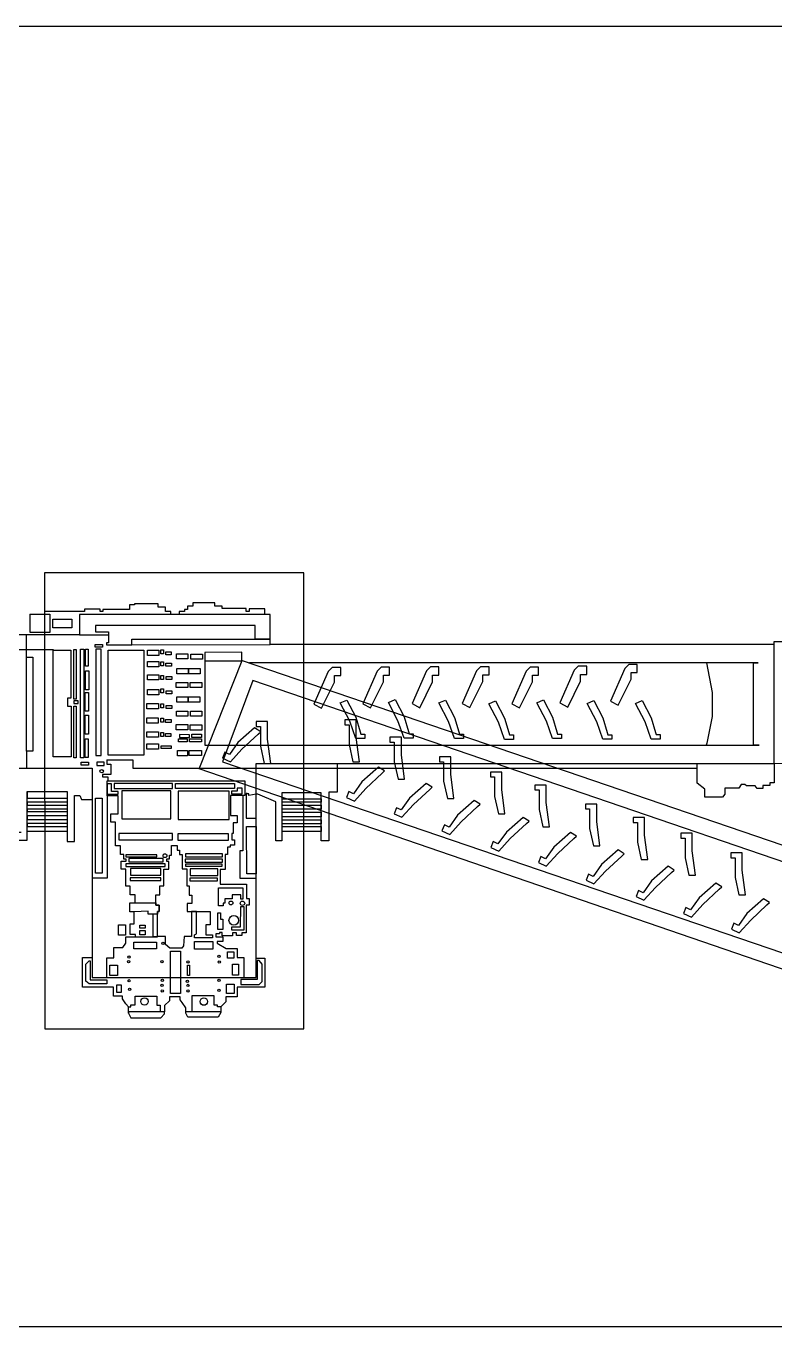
# Model space of a CAD drawing. Header units: millimetres. Extents: x 3191 to 879702, y -27549 to 222194.
# Drawn here: x 12167 to 20360, y 18476 to 32706 of the extents above; entities that cross this region are included whole.
import ezdxf

# ---------------------------------------------------------------- set-up
doc = ezdxf.new("R2010")
doc.units = ezdxf.units.MM
doc.header["$MEASUREMENT"] = 0
picture_1 = doc.add_image_def('image1.png', size_in_pixel=(959, 552))

msp = doc.modelspace()

# ---------------------------------------------------------------- linework, layer by layer
for points in [[(12375.1145, 21735.87913), (15206.50316, 21735.87913), (15206.50316, 26724.30352), (12370.9355, 26724.30352), (12375.1145, 21735.87913)], [(14836.61486, 26267.4621), (14780.62098, 26267.4621), (14780.62098, 26330.99884), (14607.73254, 26330.99884), (14607.73254, 26300.33207), (14577.0709, 26300.33207), (14577.0709, 26333.78066), (14313.58272, 26333.78066), (14313.58272, 26361.02023), (14233.73568, 26361.02023), (14233.73568, 26396.80555), (13990.97815, 26396.80555), (13990.97815, 26360.1523), (13933.34084, 26360.1523), (13933.34084, 26323.4768), (13901.03577, 26323.4768), (13901.03577, 26302.53527), (13843.39847, 26302.53527), (13843.39847, 26267.4621), (13750.82661, 26267.4621), (13750.82661, 26302.53527), (13694.05798, 26302.53527), (13694.05798, 26350.53834), (13612.84924, 26350.53834), (13612.84924, 26385.45573), (13354.36177, 26385.45573), (13354.36177, 26375.86401), (13299.33047, 26375.86401), (13299.33047, 26323.4768), (13008.23272, 26323.4768), (13008.23272, 26300.7549), (12978.53366, 26300.7549), (12978.53366, 26327.81644), (12807.38256, 26327.81644), (12807.38256, 26303.35869), (12371.28814, 26303.35869)], [(3420.57787, 26048.23251), (3420.57787, 24540.68697), (3651.15057, 24540.68697), (3651.15057, 24586.95418), (11924.32268, 24586.95418), (12382.15775, 24586.95418), (12889.3191, 24586.95418), (12889.3191, 22299.52014), (14684.71532, 22299.52014), (14684.71532, 24639.65296), (20350.82645, 24639.65296), (20350.82645, 25942.47889), (14836.61486, 25942.47889), (14836.61486, 26267.4621), (12752.35126, 26267.4621), (12752.35126, 26044.87208), (3691.0154, 26044.87208), (3691.0154, 26094.54423), (3421.51697, 26094.54423), (3420.57787, 26048.23251)], [(12209.03454, 26272.69192), (12429.08931, 26272.69192), (12429.08931, 26072.77928), (12213.40135, 26072.77928), (12213.40135, 26272.69192)], [(20350.82645, 25942.47889), (20350.82645, 25972.85635), (23845.50195, 25972.85635), (23845.50195, 26259.71751), (25086.92266, 26259.71751), (25086.92266, 26066.32546), (25040.15545, 26066.32546), (25040.15545, 22420.60716), (24948.54617, 22420.60716), (24917.93149, 22420.60716), (24917.93149, 22373.8726), (23855.45641, 22373.8726), (23855.45641, 24634.35637), (20350.82645, 24639.65296)], [(12174.02956, 25803.43245), (12174.02956, 26044.87208)], [(12752.35126, 26044.87208), (13071.17595, 26044.87208), (13071.17595, 25959.6594), (13046.43064, 25959.6594), (13046.43064, 25938.31729), (13325.88354, 25938.31729), (13325.88354, 25999.91788), (14836.61486, 25999.91788), (14675.81734, 25999.91788), (14675.81734, 26147.06497), (12926.34314, 26147.06497), (12926.34314, 26079.70045), (13070.16642, 26079.70045), (13071.17595, 26044.87208)], [(13325.88354, 25938.31729), (14836.61486, 25942.47889)], [(11962.75537, 25885.10665), (12465.03339, 25885.10665), (12465.03339, 25880.32193)], [(12465.03339, 25880.32193), (12657.71338, 25880.32193), (12657.71338, 25355.13677), (12621.67539, 25355.13677), (12621.67539, 25265.07261), (12660.48373, 25265.07261), (12660.48373, 24711.42388), (12463.64822, 24711.42388), (12465.03339, 25880.32193)], [(14059.73259, 24580.57214), (14530.23325, 25766.82371), (24726.77754, 22283.65265), (24758.51914, 22367.39653), (24998.57676, 22287.10211), (24544.12245, 20905.69536), (24328.36406, 20966.5393), (24358.62658, 21043.13946), (14059.73259, 24580.57214)], [(14122.42877, 25854.43988), (14122.42877, 25762.5731), (14528.54734, 25762.5731), (14528.54734, 25858.06737), (14122.42877, 25854.43988)], [(14122.42877, 25762.5731), (14122.42877, 24839.00922), (20187.39945, 24839.00922), (20124.31536, 24839.00922), (20124.31536, 25738.82749), (20176.64675, 25738.82749), (14612.18868, 25738.82749)], [(15401.08483, 25244.95449), (15541.85602, 25528.23267), (15541.85602, 25602.29582), (15609.4478, 25602.29582), (15609.4478, 25690.2458), (15516.85247, 25690.2458), (15473.32515, 25646.73816), (15316.80054, 25289.39683), (15401.08483, 25244.95449)], [(15935.59748, 25247.73631), (16076.36867, 25531.01449), (16076.36867, 25605.07764), (16143.96045, 25605.07764), (16143.96045, 25693.02762), (16051.36512, 25693.02762), (16007.8378, 25649.51998), (15851.31319, 25292.17865), (15935.59748, 25247.73631)], [(16474.75868, 25249.60569), (16615.52987, 25532.88387), (16615.52987, 25606.94702), (16683.12165, 25606.94702), (16683.12165, 25694.89701), (16590.52632, 25694.89701), (16546.999, 25651.38936), (16390.47439, 25294.04803), (16474.75868, 25249.60569)], [(17023.80391, 25252.29849), (17164.57511, 25535.57667), (17164.57511, 25609.63982), (17232.16688, 25609.63982), (17232.16688, 25697.58981), (17139.57155, 25697.58981), (17096.04423, 25654.08216), (16939.51962, 25296.74083), (17023.80391, 25252.29849)], [(17566.69803, 25247.64729), (17707.46923, 25530.92547), (17707.46923, 25604.98862), (17775.06101, 25604.98862), (17775.06101, 25692.93861), (17682.46567, 25692.93861), (17638.93836, 25649.43096), (17482.41374, 25292.08963), (17566.69803, 25247.64729)], [(18092.85269, 25256.94969), (18233.62389, 25540.22788), (18233.62389, 25614.29102), (18301.21566, 25614.29102), (18301.21566, 25702.24101), (18208.62033, 25702.24101), (18165.09301, 25658.73336), (18008.5684, 25301.39203), (18092.85269, 25256.94969)], [(18645.09086, 25277.15683), (18785.86206, 25560.43501), (18785.86206, 25634.49815), (18853.45384, 25634.49815), (18853.45384, 25722.44814), (18760.8585, 25722.44814), (18717.33119, 25678.94049), (18560.80657, 25321.59917), (18645.09086, 25277.15683)], [(20176.64675, 25738.82749), (19611.56637, 25738.82749), (19672.67835, 25416.44806), (19672.67835, 25153.26574), (19613.96107, 24862.35425), (19609.24914, 24839.00922)], [(24214.73287, 21281.70825), (24518.81368, 22170.66629), (14648.98254, 25548.66235), (14316.54089, 24657.43434), (24214.73287, 21281.70825)], [(15604.07145, 25301.72585), (15677.43869, 25333.7279), (15774.70605, 25144.38618), (15821.87238, 24985.46643), (15829.03925, 24961.31874), (15874.2742, 24961.31874), (15874.2742, 24911.53681), (15775.26951, 24911.53681), (15708.31163, 25100.72275), (15604.07145, 25301.72585)], [(16132.08082, 25305.82069), (16205.44807, 25337.82273), (16302.71542, 25148.48101), (16349.88176, 24989.56126), (16357.04863, 24965.41358), (16402.28358, 24965.41358), (16402.28358, 24915.63164), (16303.27888, 24915.63164), (16236.321, 25104.81758), (16132.08082, 25305.82069)], [(16682.98078, 25301.12498), (16756.34803, 25333.12702), (16853.61538, 25143.7853), (16900.78172, 24984.86555), (16907.94859, 24960.71787), (16953.18354, 24960.71787), (16953.18354, 24910.93593), (16854.17884, 24910.93593), (16787.22096, 25100.12187), (16682.98078, 25301.12498)], [(17756.09117, 25302.32672), (17829.45841, 25334.32877), (17926.72577, 25144.98705), (17973.8921, 24986.0673), (17981.05898, 24961.91961), (18026.29392, 24961.91961), (18026.29392, 24912.13768), (17927.28923, 24912.13768), (17860.33135, 25101.32362), (17756.09117, 25302.32672)], [(17230.10086, 25292.9353), (17303.4681, 25324.93735), (17400.73546, 25135.59563), (17447.90179, 24976.67588), (17455.06867, 24952.52819), (17500.30361, 24952.52819), (17500.30361, 24902.74626), (17401.29892, 24902.74626), (17334.34104, 25091.9322), (17230.10086, 25292.9353)], [(18306.14594, 25294.73792), (18379.51318, 25326.73997), (18476.78054, 25137.39825), (18523.94687, 24978.4785), (18531.11375, 24954.33081), (18576.34869, 24954.33081), (18576.34869, 24904.54888), (18477.344, 24904.54888), (18410.38612, 25093.73482), (18306.14594, 25294.73792)], [(18835.58744, 25295.094), (18908.95469, 25327.09604), (19006.22204, 25137.75432), (19053.38838, 24978.83457), (19060.55525, 24954.68689), (19105.7902, 24954.68689), (19105.7902, 24904.90495), (19006.78551, 24904.90495), (18939.82762, 25094.09089), (18835.58744, 25295.094)], [(14773.03774, 24639.65296), (14843.9868, 24639.65296), (14809.24008, 24905.97317), (14809.24008, 25097.02849), (14684.71532, 25097.02849), (14684.71532, 25043.48404), (14731.03647, 25043.48404), (14731.03647, 24829.26173), (14773.03774, 24639.65296)], [(15743.78616, 24657.74591), (15814.73521, 24657.74591), (15779.98849, 24924.06612), (15779.98849, 25115.12144), (15655.46373, 25115.12144), (15655.46373, 25061.57699), (15701.78488, 25061.57699), (15701.78488, 24847.35468), (15743.78616, 24657.74591)], [(13848.18788, 24955.86787), (13848.18788, 24923.66554), (13954.23583, 24923.66554), (13954.23583, 24954.13202), (13848.18788, 24955.86787)], [(14668.14019, 25027.8836), (14485.79031, 24867.45054), (14393.87583, 24737.662), (14342.81223, 24762.45357), (14316.54089, 24696.8249), (14402.60947, 24657.43434), (14528.0968, 24795.99118), (14706.07986, 24960.78613), (14734.32807, 24986.94121), (14668.14019, 25027.8836)], [(14668.14019, 25027.8836), (14485.79031, 24867.45054), (14393.87583, 24737.662), (14342.81223, 24762.45357), (14316.54089, 24696.8249), (14402.60947, 24657.43434), (14528.0968, 24795.99118), (14706.07986, 24960.78613), (14734.32807, 24986.94121), (14668.14019, 25027.8836)], [(14668.14019, 25027.8836), (14485.79031, 24867.45054), (14393.87583, 24737.662), (14342.81223, 24762.45357), (14316.54089, 24696.8249), (14402.60947, 24657.43434), (14528.0968, 24795.99118), (14706.07986, 24960.78613), (14734.32807, 24986.94121), (14668.14019, 25027.8836)], [(16237.28358, 24468.42644), (16308.23264, 24468.42644), (16273.48591, 24734.74665), (16273.48591, 24925.80197), (16148.96116, 24925.80197), (16148.96116, 24872.25752), (16195.2823, 24872.25752), (16195.2823, 24658.03522), (16237.28358, 24468.42644)], [(12174.02956, 24775.53925), (12174.02956, 24586.95418)], [(12942.40176, 24653.20598), (12942.40176, 24618.60015), (13022.83574, 24618.60015), (13022.83574, 24654.2742), (12942.40176, 24653.20598)], [(13052.98087, 24677.95304), (13052.98087, 24630.75114), (13095.28736, 24630.75114), (13095.28736, 24518.29889), (13005.60324, 24518.29889), (13005.60324, 24494.95386), (13060.79889, 24494.95386), (13060.79889, 24450.88985)], [(13052.98087, 24677.95304), (13336.75363, 24677.95304), (13336.75363, 24587.5328), (19509.06352, 24587.5328)], [(14684.71532, 24639.65296), (15570.35773, 24639.65296), (15570.35773, 24324.99586), (15481.23707, 24324.99586), (15481.23707, 23793.93551), (15396.71801, 23793.93551), (15396.71801, 24316.98422), (14965.99946, 24316.98422), (14965.99946, 23792.80052), (14898.59551, 23792.80052), (14898.59551, 24218.77489), (14702.08869, 24303.29767), (14684.71532, 24303.29767)], [(16777.47779, 24254.805), (16848.42685, 24254.805), (16813.68012, 24521.12522), (16813.68012, 24712.18054), (16689.15537, 24712.18054), (16689.15537, 24658.63609), (16735.47651, 24658.63609), (16735.47651, 24444.41378), (16777.47779, 24254.805)], [(19509.06352, 24423.33872), (19509.06352, 24639.65296), (20350.82645, 24639.65296), (20350.82645, 24429.10265), (20305.37398, 24429.10265), (20305.37398, 24399.92693), (20227.87469, 24399.92693), (20227.87469, 24367.36852), (20164.97842, 24367.36852), (20143.63736, 24393.1838), (20047.05085, 24393.1838), (20029.09055, 24408.89552), (19990.89262, 24408.89552), (19963.94043, 24368.48125), (19810.09226, 24368.48125), (19810.09226, 24302.25171), (19785.37043, 24270.80603), (19592.19741, 24270.80603), (19592.19741, 24358.37768), (19509.06352, 24423.33872)], [(16024.38945, 24599.12742), (15842.03957, 24438.69436), (15750.12509, 24308.90582), (15699.06148, 24333.69739), (15672.79014, 24268.06872), (15758.85872, 24228.67816), (15884.34606, 24367.235), (16062.32912, 24532.02995), (16090.57733, 24558.18503), (16024.38945, 24599.12742)], [(17335.46796, 24088.65253), (17406.41702, 24088.65253), (17371.67029, 24354.97274), (17371.67029, 24546.02806), (17247.14554, 24546.02806), (17247.14554, 24492.48361), (17293.46668, 24492.48361), (17293.46668, 24278.2613), (17335.46796, 24088.65253)], [(12113.50452, 23885.22367), (12067.79379, 23885.22367), (12067.79379, 23799.58816), (12178.63115, 23799.58816), (12178.63115, 24334.05346), (12618.45897, 24334.05346), (12618.45897, 23787.01434), (12698.44687, 23787.01434), (12698.44687, 24289.5221), (12756.6946, 24289.5221), (12776.13398, 24243.83351), (12889.3191, 24243.83351)], [(12178.63115, 24334.05346), (12178.63115, 24258.83308), (12618.45897, 24258.83308), (12618.45897, 24217.72892), (12178.63115, 24217.72892), (12178.63115, 24184.61415), (12618.45897, 24184.61415), (12618.45897, 24140.06054), (12178.63115, 24140.06054), (12178.63115, 24113.80017), (12618.45897, 24113.80017), (12618.45897, 24065.84161), (12178.63115, 24065.84161), (12178.63115, 24027.00742), (12618.45897, 24027.00742), (12618.45897, 23982.47606), (12178.63115, 23982.47606), (12178.63115, 23950.49627), (12618.45897, 23950.49627), (12618.45897, 23896.8183), (12178.63115, 23896.8183)], [(13289.65773, 21907.46172), (13314.14478, 21858.52396), (13640.50576, 21858.52396), (13683.54005, 21900.78535), (13683.54005, 21923.7743), (13289.61078, 21923.7743), (13289.61078, 21907.55556), (13289.61078, 21923.7743), (13289.61078, 21979.07686), (13258.47959, 22011.65753), (13223.14592, 22065.20198), (13223.14592, 22095.02307), (13125.43249, 22095.02307), (13125.43249, 22194.18935), (12785.31369, 22194.18935), (12785.31369, 22518.08209), (12889.3191, 22518.08209), (12889.3191, 22299.52014), (13051.47831, 22299.52014), (13051.47831, 22515.09998), (13129.79931, 22515.09998), (13129.79931, 22626.95136), (13226.03366, 22626.95136), (13258.85523, 22672.43966), (13258.85523, 22744.01029), (13363.44757, 22744.01029), (13363.44757, 22767.88943), (13307.38326, 22767.88943), (13307.38326, 22883.67986), (13351.47404, 22883.67986), (13351.47404, 23017.40745), (13302.89905, 23017.40745), (13302.89905, 23113.76966), (13361.19373, 23113.76966), (13361.19373, 23203.41099), (13306.65545, 23203.41099), (13306.65545, 23296.79109), (13261.06211, 23296.79109), (13261.06211, 23484.24117), (13206.876, 23484.24117), (13206.876, 23569.25356), (13261.97774, 23569.25356), (13261.97774, 23593.19945), (13236.83332, 23593.19945), (13236.83332, 23643.47249), (13200.88924, 23643.47249), (13200.88924, 23740.43556), (13147.00833, 23740.43556), (13147.00833, 23998.36581), (13094.3013, 23998.36581), (13094.3013, 24088.14067), (13174.54746, 24088.14067), (13174.54746, 24286.87381), (13055.98599, 24286.87381), (13055.98599, 24450.88985), (14560.51925, 24450.88985), (14560.51925, 24290.47905), (14403.619, 24290.47905), (14403.619, 24069.00176), (14476.68104, 24069.00176), (14476.68104, 23991.17759), (14434.77367, 23991.17759), (14434.77367, 23875.05334), (14417.98724, 23875.05334), (14417.98724, 23804.4174), (14449.14191, 23804.4174), (14449.14191, 23744.57491), (14401.22429, 23744.57491), (14401.22429, 23725.41374), (14370.0931, 23725.41374), (14370.0931, 23644.00659), (14346.14604, 23644.00659), (14346.14604, 23481.1923), (14289.84695, 23481.1923), (14289.84695, 23320.02484), (14579.65343, 23320.02484), (14579.65343, 23161.99527), (14607.21604, 23161.99527), (14607.21604, 23088.95584), (14577.25872, 23088.95584), (14577.25872, 22788.47489), (14528.16723, 22788.47489), (14528.16723, 22757.34077), (14468.27608, 22757.34077), (14468.27608, 22787.27314), (14425.17136, 22787.27314), (14425.17136, 22753.75779), (14312.59666, 22753.75779), (14312.59666, 22792.05787), (14283.86018, 22792.05787), (14283.86018, 22775.30019), (14244.32404, 22775.30019), (14244.32404, 22742.98658), (14318.58343, 22742.98658), (14318.58343, 22692.6913), (14258.69228, 22692.6913), (14258.69228, 22672.35064), (14356.89874, 22617.27063), (14475.46021, 22617.27063), (14475.46021, 22516.70231), (14548.52224, 22516.70231), (14548.52224, 22299.52014), (14684.71532, 22299.52014), (14684.71532, 22508.8242), (14779.68188, 22508.8242), (14779.68188, 22192.76506), (14477.87839, 22192.76506), (14477.87839, 22086.21027), (14352.1328, 22086.21027), (14352.1328, 22033.53375), (14299.42578, 21976.0725), (14299.42578, 21916.20776), (14268.29459, 21865.93473), (13938.95197, 21865.93473), (13917.37613, 21907.84005), (13917.37613, 21965.3013), (13874.2714, 22025.16604), (13854.18083, 22053.06824), (13854.18083, 22088.61376), (13736.55228, 22088.61376), (13736.55228, 22044.30495), (13683.93917, 21990.44894), (13683.54005, 21923.7743)], [(13175.97959, 24333.63062), (13102.04888, 24333.63062), (13102.04888, 24416.32854), (13055.98599, 24416.32854), (13055.98599, 24303.56473), (13174.73528, 24303.56473), (13174.73528, 24333.63062)], [(14416.81337, 24334.87688), (14416.81337, 24307.32574), (14530.86715, 24307.32574), (14530.86715, 24369.97231), (14478.23055, 24369.97231), (14478.23055, 24336.14539), (14416.81337, 24334.87688)], [(16545.23818, 24421.20228), (16362.8883, 24260.76922), (16270.97382, 24130.98068), (16219.91022, 24155.77225), (16193.63888, 24090.14358), (16279.70746, 24050.75303), (16405.19479, 24189.30986), (16583.17785, 24354.10481), (16611.42606, 24380.25989), (16545.23818, 24421.20228)], [(17822.22734, 23946.24565), (17893.1764, 23946.24565), (17858.42967, 24212.56587), (17858.42967, 24403.62119), (17733.90492, 24403.62119), (17733.90492, 24350.07674), (17780.22606, 24350.07674), (17780.22606, 24135.85443), (17822.22734, 23946.24565)], [(13055.98599, 24286.87381), (13055.98599, 23384.34049), (12889.3191, 23384.34049)], [(12998.72433, 23440.22167), (12928.85524, 23440.22167), (12928.85524, 24261.70391), (12999.99211, 24261.70391), (12998.72433, 23440.22167)], [(14560.51925, 24290.47905), (14540.939, 24290.47905), (14540.939, 23685.73388), (14507.1079, 23685.73388), (14507.1079, 23385.03038), (14684.71532, 23385.03038)], [(14586.01584, 24312.33302), (14575.99094, 24312.33302), (14575.99094, 24040.44917), (14684.71532, 24040.44917), (14684.71532, 24303.29767), (14604.82133, 24288.52065), (14604.82133, 24307.32574), (14586.01584, 24307.32574)], [(14586.01584, 24312.33302), (14586.01584, 24307.32574)], [(14965.99946, 24316.98422), (14965.99946, 24253.42522), (15396.71801, 24253.42522), (15396.71801, 24214.52427), (14965.99946, 24214.52427), (14965.99946, 24183.63495), (15396.71801, 24183.63495), (15396.71801, 24140.14956), (14965.99946, 24140.14956), (14965.99946, 24105.83304), (15396.71801, 24105.83304), (15396.71801, 24056.62823), (14965.99946, 24056.62823), (14965.99946, 24023.44669), (15396.71801, 24023.44669), (15396.71801, 23981.09628), (14965.99946, 23981.09628), (14965.99946, 23951.3642), (15396.71801, 23951.3642), (15396.71801, 23896.43997), (14965.99946, 23896.43997)], [(17068.99813, 24234.53111), (16886.64825, 24074.09805), (16794.73377, 23944.30951), (16743.67017, 23969.10108), (16717.39882, 23903.47241), (16803.4674, 23864.08185), (16928.95474, 24002.63869), (17106.9378, 24167.43364), (17135.18601, 24193.58872), (17068.99813, 24234.53111)], [(18374.30117, 23738.54393), (18445.25023, 23738.54393), (18410.50351, 24004.86414), (18410.50351, 24195.91946), (18285.97875, 24195.91946), (18285.97875, 24142.37501), (18332.29989, 24142.37501), (18332.29989, 23928.1527), (18374.30117, 23738.54393)], [(17604.09772, 24050.04088), (17421.74784, 23889.60782), (17329.83336, 23759.81928), (17278.76975, 23784.61085), (17252.49841, 23718.98218), (17338.56699, 23679.59162), (17464.05433, 23818.14846), (17642.03739, 23982.94341), (17670.2856, 24009.09849), (17604.09772, 24050.04088)], [(14579.79429, 23951.34195), (14684.71532, 23951.34195), (14684.71532, 23433.90138), (14582.30639, 23433.90138), (14579.79429, 23951.34195)], [(18896.67595, 23590.19509), (18967.62501, 23590.19509), (18932.87828, 23856.5153), (18932.87828, 24047.57062), (18808.35352, 24047.57062), (18808.35352, 23994.02617), (18854.67467, 23994.02617), (18854.67467, 23779.80387), (18896.67595, 23590.19509)], [(18123.51433, 23885.75778), (17941.16444, 23725.32472), (17849.24996, 23595.53618), (17798.18636, 23620.32775), (17771.91502, 23554.69908), (17857.9836, 23515.30853), (17983.47093, 23653.86536), (18161.454, 23818.66031), (18189.7022, 23844.81539), (18123.51433, 23885.75778)], [(19419.05072, 23418.1229), (19489.99978, 23418.1229), (19455.25305, 23684.44311), (19455.25305, 23875.49844), (19330.7283, 23875.49844), (19330.7283, 23821.95399), (19377.04944, 23821.95399), (19377.04944, 23607.73168), (19419.05072, 23418.1229)], [(13363.44757, 22744.01029), (13604.70254, 22744.01029), (13604.70254, 22989.92308), (13502.411, 22989.92308), (13502.411, 23024.66244), (13351.47404, 23017.40745), (13302.89905, 23017.40745), (13302.89905, 23113.76966), (13361.19373, 23113.76966), (13589.25434, 23113.76966), (13589.25434, 23088.33271), (13624.00106, 23088.33271), (13624.00106, 23020.79015), (13604.70254, 23020.79015), (13604.70254, 22989.92308), (13604.70254, 23020.79015), (13624.00106, 23020.79015), (13624.00106, 23088.33271), (13589.25434, 23088.33271), (13589.25434, 23113.76966), (13589.25434, 23202.9659), (13629.7061, 23202.9659), (13629.7061, 23301.39778), (13674.38382, 23301.39778), (13674.38382, 23482.61659), (13729.67337, 23482.61659), (13729.67337, 23568.16308), (13706.94713, 23568.16308), (13706.94713, 23594.66825), (13735.73057, 23594.66825), (13735.73057, 23634.79321), (13759.95937, 23634.79321), (13759.95937, 23742.28269), (13819.78008, 23742.28269), (13819.78008, 23690.05126), (13844.78364, 23690.05126), (13844.78364, 23643.87307), (13876.59568, 23643.87307), (13876.59568, 23488.66983), (13925.82803, 23488.66983), (13925.82803, 23300.17378), (13953.08543, 23300.17378), (13953.08543, 23198.71528), (13981.86887, 23198.71528), (13981.86887, 23107.11555), (13931.88523, 23107.11555), (13931.88523, 23019.78869), (14181.82689, 23019.78869), (14181.82689, 22873.66531), (14134.12057, 22873.66531), (14134.12057, 22765.39692), (14207.58173, 22765.39692), (14207.58173, 22732.10411), (14009.14974, 22732.10411), (14009.14974, 22763.88361), (14031.87598, 22776.01234), (14031.87598, 23019.78869), (13977.33771, 23019.78869), (13977.33771, 22747.2372), (13898.57064, 22747.2372), (13889.48484, 22643.30845), (13871.31324, 22620.60881), (13739.53393, 22620.60881), (13694.85621, 22660.73376), (13694.85621, 22745.5236), (13604.70254, 22745.5236)], [(18645.86562, 23693.61199), (18463.51574, 23533.17893), (18371.60126, 23403.39039), (18320.53766, 23428.18196), (18294.26631, 23362.55329), (18380.33489, 23323.16273), (18505.82223, 23461.71957), (18683.80529, 23626.51452), (18712.0535, 23652.6696), (18645.86562, 23693.61199)], [(19965.18474, 23204.50147), (20036.1338, 23204.50147), (20001.38707, 23470.82168), (20001.38707, 23661.877), (19876.86232, 23661.877), (19876.86232, 23608.33255), (19923.18346, 23608.33255), (19923.18346, 23394.11024), (19965.18474, 23204.50147)], [(19191.69444, 23514.6854), (19009.34455, 23354.25234), (18917.43007, 23224.4638), (18866.36647, 23249.25537), (18840.09513, 23183.6267), (18926.16371, 23144.23614), (19051.65104, 23282.79298), (19229.63411, 23447.58793), (19257.88231, 23473.74301), (19191.69444, 23514.6854)], [(14272.30924, 23084.68296), (14272.30924, 23279.05421), (14540.09381, 23279.05421), (14540.09381, 23154.36196), (14518.09538, 23154.36196), (14518.09538, 23203.25521), (14421.48539, 23203.25521), (14421.48539, 23159.25796), (14340.79316, 23159.25796), (14340.79316, 23111.56646), (14322.43374, 23111.56646), (14322.43374, 23082.68005), (14272.30924, 23082.68005), (14272.30924, 23084.68296)], [(19712.00319, 23330.55124), (19529.65331, 23170.11818), (19437.73882, 23040.32964), (19386.67522, 23065.12121), (19360.40388, 22999.49254), (19446.47246, 22960.10199), (19571.95979, 23098.65882), (19749.94286, 23263.45377), (19778.19106, 23289.60885), (19712.00319, 23330.55124)], [(14516.405, 23076.22623), (14550.18914, 23076.22623), (14550.18914, 22815.24711), (14420.38195, 22815.24711), (14420.38195, 22850.94341), (14515.44242, 22850.94341), (14516.405, 23076.22623)], [(20234.35448, 23158.9464), (20052.0046, 22998.51334), (19960.09012, 22868.7248), (19909.02652, 22893.51637), (19882.75518, 22827.8877), (19968.82376, 22788.49714), (20094.31109, 22927.05398), (20272.29415, 23091.84893), (20300.54236, 23118.00401), (20234.35448, 23158.9464)], [(13604.70254, 22745.5236), (13558.19358, 22744.01029), (13558.19358, 22989.92308)], [(14264.51471, 22822.47984), (14264.51471, 23004.83363), (14293.95551, 23004.83363), (14293.95551, 22938.27027), (14319.52253, 22938.27027), (14319.52253, 22822.0125), (14264.51471, 22822.47984)], [(13753.08046, 22586.35905), (13855.51287, 22586.35905), (13855.51287, 22123.24185), (13747.49281, 22123.24185), (13747.49281, 22586.35905), (13753.08046, 22586.35905)], [(12820.29519, 22442.68367), (12857.90618, 22481.51786), (12868.4241, 22481.51786), (12868.4241, 22273.54908), (13050.58617, 22273.54908), (13050.58617, 22227.4154), (12858.72789, 22227.4154), (12821.49255, 22258.97235), (12820.29519, 22442.68367)], [(14516.9215, 22276.37541), (14516.9215, 22221.96303), (14716.83257, 22221.96303), (14750.14716, 22255.25584), (14750.14716, 22445.35422), (14716.83257, 22483.52077), (14697.34623, 22483.52077), (14697.34623, 22276.37541), (14516.9215, 22276.37541)], [(13289.61078, 21979.07686), (13313.67523, 21979.07686), (13313.67523, 21999.50654), (13360.23115, 21999.50654), (13360.23115, 22094.46671), (13599.91313, 22094.46671), (13599.91313, 21996.05709), (13635.15288, 21996.05709), (13635.15288, 21923.7743)], [(14299.42578, 21976.0725), (14262.51912, 21976.0725), (14262.51912, 21994.16545), (14225.72985, 21994.16545), (14225.72985, 22098.89537), (13980.67152, 22098.89537), (13980.67152, 21927.80238)], [(13917.37613, 21907.84005), (13917.37613, 21927.80238), (14299.42578, 21927.80238)]]:
    msp.add_lwpolyline(points)
for points in [[(12459.65704, 26216.83299), (12669.24084, 26216.83299), (12669.24084, 26123.40839), (12459.65704, 26123.40839)], [(12922.11719, 25940.43147), (13004.38241, 25940.43147), (13004.38241, 25911.92339), (12922.11719, 25911.92339)], [(12174.02956, 25803.43245), (12242.81868, 25803.43245), (12242.81868, 24775.53925), (12174.02956, 24775.53925)], [(12690.11236, 25886.46418), (12717.8393, 25886.46418), (12717.8393, 25342.38492), (12690.11236, 25342.38492)], [(12764.48913, 25889.29051), (12799.32977, 25889.29051), (12799.32977, 24699.65123), (12764.48913, 24699.65123)], [(12818.86306, 25889.35727), (12845.74482, 25889.35727), (12845.74482, 25702.28552), (12818.86306, 25702.28552)], [(12930.70996, 24726.49021), (12990.92979, 24726.49021), (12990.92979, 25889.35727), (12930.70996, 25889.35727)], [(13067.74823, 25877.62912), (13456.74723, 25877.62912), (13456.74723, 24729.98418), (13067.74823, 24729.98418)], [(13494.59298, 25877.62912), (13620.76117, 25877.62912), (13620.76117, 25820.88002), (13494.59298, 25820.88002)], [(13643.55784, 25880.94505), (13670.93262, 25880.94505), (13670.93262, 25837.23711), (13643.55784, 25837.23711)], [(13695.86575, 25861.71712), (13755.80385, 25861.71712), (13755.80385, 25828.80264), (13695.86575, 25828.80264)], [(13812.10294, 25839.79639), (13938.27112, 25839.79639), (13938.27112, 25783.04728), (13812.10294, 25783.04728)], [(13971.9144, 25835.59028), (14098.08258, 25835.59028), (14098.08258, 25778.84117), (13971.9144, 25778.84117)], [(12816.70313, 25652.30179), (12852.88199, 25652.30179), (12852.88199, 25446.80327), (12816.70313, 25446.80327)], [(13494.59298, 25753.60451), (13620.76117, 25753.60451), (13620.76117, 25696.85541), (13494.59298, 25696.85541)], [(13643.55784, 25752.71433), (13670.93262, 25752.71433), (13670.93262, 25709.00639), (13643.55784, 25709.00639)], [(13698.40132, 25735.17774), (13758.33942, 25735.17774), (13758.33942, 25702.26326), (13698.40132, 25702.26326)], [(13818.39491, 25677.93904), (13944.56309, 25677.93904), (13944.56309, 25621.18993), (13818.39491, 25621.18993)], [(13944.56309, 25677.93904), (14070.73127, 25677.93904), (14070.73127, 25621.18993), (13944.56309, 25621.18993)], [(13494.59298, 25610.68578), (13620.76117, 25610.68578), (13620.76117, 25553.93668), (13494.59298, 25553.93668)], [(13643.55784, 25602.54062), (13670.93262, 25602.54062), (13670.93262, 25558.83268), (13643.55784, 25558.83268)], [(13701.78208, 25591.74716), (13761.72018, 25591.74716), (13761.72018, 25558.83268), (13701.78208, 25558.83268)], [(13809.98996, 25526.60809), (13936.15814, 25526.60809), (13936.15814, 25469.85898), (13809.98996, 25469.85898)], [(13963.48597, 25526.60809), (14089.65415, 25526.60809), (14089.65415, 25469.85898), (13963.48597, 25469.85898)], [(12815.74055, 25415.75817), (12851.91941, 25415.75817), (12851.91941, 25210.25965), (12815.74055, 25210.25965)], [(13494.59298, 25448.82843), (13620.76117, 25448.82843), (13620.76117, 25392.07933), (13494.59298, 25392.07933)], [(13642.71264, 25455.54931), (13670.08743, 25455.54931), (13670.08743, 25411.84137), (13642.71264, 25411.84137)], [(13701.78208, 25434.83032), (13761.72018, 25434.83032), (13761.72018, 25401.91584), (13701.78208, 25401.91584)], [(13816.30541, 25366.86492), (13942.47359, 25366.86492), (13942.47359, 25310.11582), (13816.30541, 25310.11582)], [(13942.47359, 25366.86492), (14068.64177, 25366.86492), (14068.64177, 25310.11582), (13942.47359, 25310.11582)], [(12690.11236, 25294.73792), (12739.50905, 25294.73792), (12739.50905, 25325.07088), (12690.11236, 25325.07088)], [(12717.8393, 24702.52206), (12690.95755, 24702.52206), (12690.95755, 25265.62897), (12717.8393, 25265.62897)], [(13490.39051, 25295.3833), (13616.55869, 25295.3833), (13616.55869, 25238.6342), (13490.39051, 25238.6342)], [(13642.71264, 25292.73501), (13670.08743, 25292.73501), (13670.08743, 25249.02707), (13642.71264, 25249.02707)], [(13701.78208, 25273.70737), (13761.72018, 25273.70737), (13761.72018, 25240.79289), (13701.78208, 25240.79289)], [(13812.10294, 25213.41979), (13938.27112, 25213.41979), (13938.27112, 25156.67069), (13812.10294, 25156.67069)], [(13965.59895, 25213.41979), (14091.76713, 25213.41979), (14091.76713, 25156.67069), (13965.59895, 25156.67069)], [(12815.74055, 25166.86327), (12851.91941, 25166.86327), (12851.91941, 24961.36475), (12815.74055, 24961.36475)], [(13488.27753, 25137.75432), (13614.44571, 25137.75432), (13614.44571, 25081.00521), (13488.27753, 25081.00521)], [(13642.71264, 25134.9725), (13670.08743, 25134.9725), (13670.08743, 25091.26456), (13642.71264, 25091.26456)], [(13695.02055, 25120.55155), (13754.95866, 25120.55155), (13754.95866, 25087.63707), (13695.02055, 25087.63707)], [(13809.98996, 25064.18077), (13936.15814, 25064.18077), (13936.15814, 25007.43167), (13809.98996, 25007.43167)], [(13963.48597, 25062.06659), (14089.65415, 25062.06659), (14089.65415, 25005.31749), (13963.48597, 25005.31749)], [(12812.92325, 24910.53535), (12849.10211, 24910.53535), (12849.10211, 24705.03683), (12812.92325, 24705.03683)], [(13490.39051, 24984.30919), (13616.55869, 24984.30919), (13616.55869, 24927.56008), (13490.39051, 24927.56008)], [(13642.52482, 24978.87908), (13669.89961, 24978.87908), (13669.89961, 24935.17114), (13642.52482, 24935.17114)], [(13691.63979, 24966.99515), (13751.5779, 24966.99515), (13751.5779, 24934.08067), (13691.63979, 24934.08067)], [(13835.27525, 24908.33215), (13929.02098, 24908.33215), (13929.02098, 24875.68473), (13835.27525, 24875.68473)], [(13956.91227, 24910.42408), (14087.00119, 24910.42408), (14087.00119, 24877.2648), (13956.91227, 24877.2648)], [(13982.19755, 24958.87224), (14087.00119, 24958.87224), (14087.00119, 24924.11063), (13982.19755, 24924.11063)], [(13490.39051, 24853.98654), (13616.55869, 24853.98654), (13616.55869, 24797.23743), (13490.39051, 24797.23743)], [(13647.24381, 24833.04501), (13755.73342, 24833.04501), (13755.73342, 24801.97765), (13647.24381, 24801.97765)], [(13824.21734, 24782.50492), (13932.70695, 24782.50492), (13932.70695, 24724.06447), (13824.21734, 24724.06447)], [(13952.70979, 24781.97081), (14085.94471, 24781.97081), (14085.94471, 24727.73647), (13952.70979, 24727.73647)], [(12771.36805, 24655.36467), (12850.20555, 24655.36467), (12850.20555, 24620.73659), (12771.36805, 24620.73659)], [(13130.87928, 24367.45754), (13771.32249, 24367.45754), (13771.32249, 24420.08956), (13130.87928, 24420.08956)], [(13217.34698, 24035.44189), (13751.27269, 24035.44189), (13751.27269, 24341.15266), (13217.34698, 24341.15266)], [(13801.42067, 24418.82105), (14448.13237, 24418.82105), (14448.13237, 24366.21129), (13801.42067, 24366.21129)], [(13831.49537, 24025.42735), (14387.98297, 24025.42735), (14387.98297, 24334.87688), (13831.49537, 24334.87688)], [(13184.03238, 23805.8862), (13768.78692, 23805.8862), (13768.78692, 23872.91691), (13184.03238, 23872.91691)], [(13826.98768, 23802.39223), (14381.2684, 23802.39223), (14381.2684, 23871.49262), (13826.98768, 23871.49262)], [(13260.35779, 23617.27888), (13597.37756, 23617.27888), (13597.37756, 23641.95918), (13260.35779, 23641.95918)], [(13910.91981, 23617.27888), (14315.83656, 23617.27888), (14315.83656, 23650.59394), (13910.91981, 23650.59394)], [(13260.35779, 23512.39318), (13691.19372, 23512.39318), (13691.19372, 23540.76773), (13260.35779, 23540.76773)], [(13291.20725, 23564.20177), (13668.96051, 23564.20177), (13668.96051, 23601.23335), (13291.20725, 23601.23335)], [(13312.19615, 23417.36625), (13641.8205, 23417.36625), (13641.8205, 23491.40714), (13312.19615, 23491.40714)], [(13908.45467, 23560.50752), (14317.08087, 23560.50752), (14317.08087, 23591.35233), (13908.45467, 23591.35233)], [(13912.16412, 23514.84118), (14314.61573, 23514.84118), (14314.61573, 23539.52148), (13912.16412, 23539.52148)], [(13962.78165, 23413.64974), (14266.46334, 23413.64974), (14266.46334, 23487.71288), (13962.78165, 23487.71288)], [(13308.4867, 23359.37089), (13641.8205, 23359.37089), (13641.8205, 23388.96944), (13308.4867, 23388.96944)], [(13959.0722, 23354.43038), (14260.28875, 23354.43038), (14260.28875, 23386.52144), (13959.0722, 23386.52144)], [(13178.3743, 22872.90865), (13256.71877, 22872.90865), (13256.71877, 22763.06019), (13178.3743, 22763.06019)], [(13412.32776, 22812.08697), (13471.06851, 22812.08697), (13471.06851, 22765.19663), (13412.32776, 22765.19663)], [(13412.82079, 22869.81527), (13469.58943, 22869.81527), (13469.58943, 22839.23752), (13412.82079, 22839.23752)], [(13347.48286, 22686.03719), (13594.02027, 22686.03719), (13594.02027, 22610.68328), (13347.48286, 22610.68328)], [(14010.46449, 22691.13348), (14212.27723, 22691.13348), (14212.27723, 22609.41477), (14010.46449, 22609.41477)], [(14371.10264, 22577.88007), (14439.91524, 22577.88007), (14439.91524, 22509.11351), (14371.10264, 22509.11351)], [(13086.0607, 22431.75669), (13167.95028, 22431.75669), (13167.95028, 22320.46168), (13086.0607, 22320.46168)], [(13932.5426, 22434.47174), (13955.52709, 22434.47174), (13955.52709, 22320.81775), (13932.5426, 22320.81775)], [(14424.53747, 22443.5516), (14491.70665, 22443.5516), (14491.70665, 22323.79986), (14424.53747, 22323.79986)], [(13161.56439, 22216.82223), (13207.62728, 22216.82223), (13207.62728, 22133.67923), (13161.56439, 22133.67923)], [(14360.56123, 22224.25525), (14444.77509, 22224.25525), (14444.77509, 22123.10832), (14360.56123, 22123.10832)]]:
    msp.add_lwpolyline(points, close=True)
for centre, radius in [((12995.03836, 24554.66283), 18.71158), ((13687.48427, 23630.85416), 20.9889), ((14409.13622, 23113.88093), 20.63674), ((14535.28092, 23110.80981), 24.01338), ((14440.36132, 22923.67128), 52.8626), ((13664.28848, 22673.24082), 12.77177), ((13293.83673, 22522.55526), 12.77177), ((13654.05229, 22471.50332), 12.77177), ((14277.42734, 22528.94231), 12.77177), ((13290.00989, 22470.21255), 12.77177), ((13938.92849, 22468.94404), 12.77177), ((14281.25418, 22466.38477), 12.77177), ((13295.10451, 22262.06574), 12.77177), ((13655.34355, 22212.26005), 12.77177), ((13659.17038, 22265.89352), 12.77177), ((13932.5426, 22258.23795), 12.77177), ((13937.63722, 22210.99154), 12.77177), ((14279.98639, 22265.89352), 12.77177), ((13300.22261, 22167.57291), 12.77177), ((13464.49481, 22036.82742), 40.36736), ((13657.9026, 22152.26178), 12.77177), ((13938.92849, 22152.26178), 12.77177), ((14112.63864, 22034.80226), 40.36736), ((14277.42734, 22158.64884), 12.77177)]:
    msp.add_circle(centre, radius)

# ---------------------------------------------------------------- pictures from other files: only their frames are drawn
image = msp.add_image(picture_1, insert=(3191.29337, 18475.74318), size_in_units=(24722.59628, 14230.31611))
image.dxf.flags = 7

doc.saveas('drawing.dxf')
